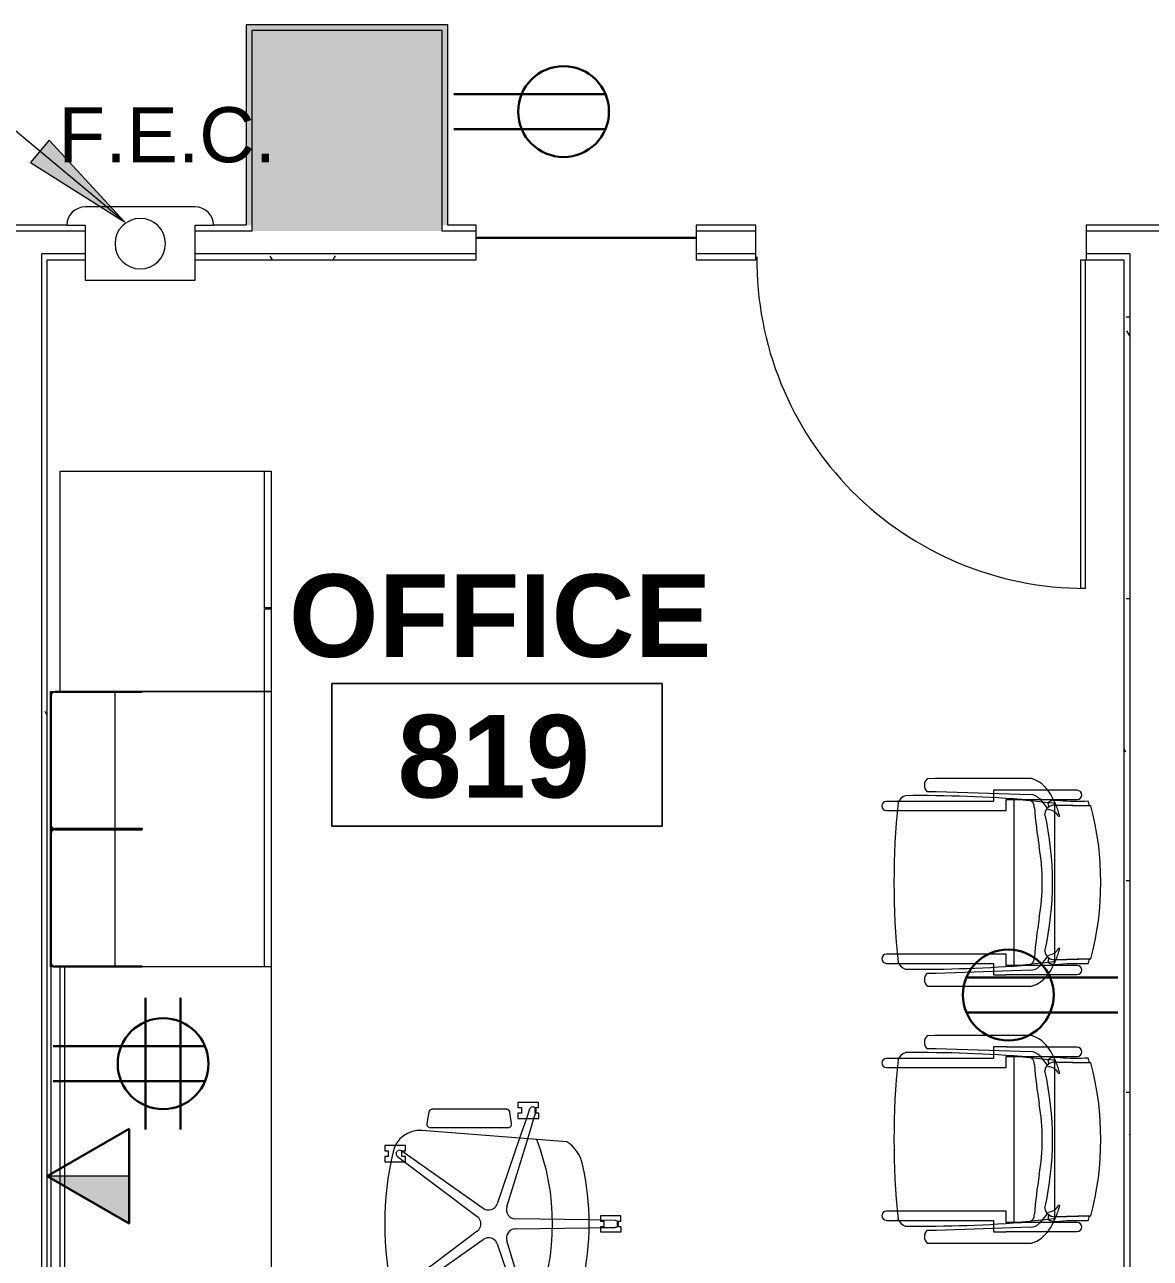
# Model space of a CAD drawing. Header units: inches. Extents: x 240 to 2120, y -1901 to 112.
# Drawn here: x 617.2 to 739.9, y -448.2 to -313.8 of the extents above; entities that cross this region are included whole.
import ezdxf

# ---------------------------------------------------------------- set-up
doc = ezdxf.new("R2010")
doc.units = ezdxf.units.IN
doc.header["$MEASUREMENT"] = 0
for name, color, linetype, lineweight in [('A-ANNO-KEYN', 231, 'Continuous', 9), ('A-ANNO-NOTE', 131, 'Continuous', 13), ('A-AREA-IDEN', 2, 'Continuous', 9), ('A-DOOR', 31, 'Continuous', 13), ('A-GLAZ', 151, 'Continuous', 13), ('A-WALL', 113, 'Continuous', 13), ('A-WALL-PATT', 111, 'Continuous', 13), ('I-FURN', 30, 'Continuous', 9), ('I-FURN-PNLS', 30, 'Continuous', 9), ('I-WALL', 2, 'Continuous', 13), ('Q-SPCQ', 91, 'Continuous', 9)]:
    doc.layers.add(name, color=color, linetype=linetype, lineweight=lineweight)
doc.styles.add('Arial_1', font='arial.ttf', dxfattribs={"height": 6})
doc.styles.add('Swis721 Lt BT_B', font='', dxfattribs={"height": 9})
doc.styles.get('Swis721 Lt BT_B').set_extended_font_data('Swis721 Lt BT', bold=True)
pattern_1 = [(0, (0, 0), (30.72, 7.68), [1.267, -21.773, 1.267, -21.773, -122.88]), (0, (0, 0), (30.72, 7.68), [-46.08, 1.267, -44.813, 1.267, -21.773, -53.76]), (0, (0, 0), (30.72, 7.68), [-115.2, 1.267, -14.093, 1.267, -37.133]), (120, (11.52, 3.84), (-22.011075, 22.7643), [1.267, -21.773, 1.267, -21.773, -122.88]), (120, (11.52, 3.84), (-22.011075, 22.7643), [-46.08, 1.267, -44.813, 1.267, -21.773, -53.76]), (120, (11.52, 3.84), (-22.011075, 22.7643), [-115.2, 1.267, -14.093, 1.267, -37.133]), (240, (15.36, 19.2), (-8.708925, -30.4443), [1.267, -21.773, 1.267, -21.773, -122.88]), (240, (15.36, 19.2), (-8.708925, -30.4443), [-46.08, 1.267, -44.813, 1.267, -21.773, -53.76]), (240, (15.36, 19.2), (-8.708925, -30.4443), [-115.2, 1.267, -14.093, 1.267, -37.133])]

# ---------------------------------------------------------------- blocks, each defined once
blk = doc.blocks.new('Single Glass Door - 36_ x 96_-5529912-FIRST FLOOR POWER _ SIGNAL')
at = {"layer": 'A-DOOR', "lineweight": 20}
for p, q in [((17.40625, -1.875), (17.90625, -1.875)), ((17.40625, -37.6875), (17.40625, -1.875)), ((17.90625, -1.875), (17.90625, -37.6875)), ((17.90625, -37.6875), (17.40625, -37.6875))]:
    blk.add_line(p, q, dxfattribs=at)
at = {"layer": 'A-DOOR', "lineweight": 9}
blk.add_arc((17.90625, -1.875), 35.8125, 179.5, 270, dxfattribs=at)
blk = doc.blocks.new('Frameless opening with glazing - 24_ x 84_-5483389-FIRST FLOOR POWER _ SIGNAL')
at = {"layer": 'A-GLAZ', "lineweight": 30}
blk.add_line((-13.5, -0.5), (10.5, -0.5), dxfattribs=at)
blk = doc.blocks.new('F - EXECUTIVE DESK 4 - F - EXECUTIVE DESK 4-V26-FIRST FLOOR POWER _ SIGNAL')
at = {"layer": 'I-FURN'}
for p, q in [((-0.87, -24.87), (-0.87, -27.11)), ((-0.31, -24.87), (-0.87, -24.87)), ((-0.38, -25.5), (-0.4, -27.11)), ((-0.31, -25.24), (-0.31, -24.87)), ((0.31, -25.24), (-0.31, -25.24)), ((0.88, -24.86), (0.31, -24.86)), ((0.31, -24.86), (0.31, -25.24)), ((0.4, -27.11), (0.38, -25.5)), ((0.88, -27.11), (0.88, -24.86)), ((-0.31, -27.11), (-0.31, -26.74)), ((-0.31, -26.74), (0.31, -26.74)), ((0.31, -26.74), (0.31, -27.11)), ((-0.87, -27.11), (-0.31, -27.11)), ((-0.4, -27.11), (-0.42, -28.36)), ((0.31, -27.11), (0.88, -27.11)), ((0.42, -28.36), (0.4, -27.11)), ((-0.42, -28.36), (-0.55, -36.38)), ((0.55, -36.38), (0.42, -28.36)), ((-8.94, -30.77), (-10.16, -46.57)), ((10.16, -46.57), (8.94, -30.77)), ((-13.24, -33.85), (-13.24, -36.1)), ((-12.68, -33.85), (-13.24, -33.85)), ((-12.68, -34.22), (-12.68, -33.85)), ((-12.05, -34.22), (-12.68, -34.22)), ((-12.48, -34.84), (-11.49, -35.18)), ((-12.05, -34.18), (-12.25, -34.12)), ((-11.49, -33.84), (-12.05, -33.84)), ((-12.05, -33.84), (-12.05, -34.22)), ((-11.49, -34.36), (-12.01, -34.2)), ((-11.49, -36.1), (-11.49, -33.84)), ((-9.27, -35.04), (-11.49, -34.36)), ((11.49, -34.36), (9.27, -35.04)), ((11.49, -33.85), (11.49, -36.1)), ((12.05, -33.85), (11.49, -33.85)), ((12.01, -34.2), (11.49, -34.36)), ((11.49, -35.18), (12.48, -34.84)), ((12.05, -34.22), (12.05, -33.85)), ((12.25, -34.12), (12.05, -34.18)), ((12.68, -34.22), (12.05, -34.22)), ((13.24, -33.84), (12.68, -33.84)), ((12.68, -33.84), (12.68, -34.22)), ((13.24, -36.1), (13.24, -33.84)), ((-13.24, -36.1), (-12.68, -36.1)), ((-12.68, -36.1), (-12.68, -35.72)), ((-12.68, -35.72), (-12.05, -35.72)), ((-12.05, -35.72), (-12.05, -36.1)), ((-12.05, -36.1), (-11.49, -36.1)), ((-11.49, -35.18), (-9.34, -35.92)), ((-9.34, -35.92), (-2.18, -38.37)), ((-1.84, -37.32), (-9.27, -35.04)), ((9.27, -35.04), (1.84, -37.32)), ((2.18, -38.37), (9.34, -35.92)), ((9.34, -35.92), (11.49, -35.18)), ((11.49, -36.1), (12.05, -36.1)), ((12.05, -36.1), (12.05, -35.72)), ((12.05, -35.72), (12.68, -35.72)), ((12.68, -35.72), (12.68, -36.1)), ((12.68, -36.1), (13.24, -36.1)), ((-12.48, -37.34), (-12.48, -45.45)), ((-10.93, -36.8), (-12.16, -36.97)), ((-10.5, -45.67), (-10.5, -37.17)), ((10.5, -45.67), (10.5, -37.17)), ((10.93, -36.8), (12.16, -36.97)), ((12.48, -37.34), (12.48, -45.45)), ((-1.69, -39.89), (-7.92, -48.75)), ((7.92, -48.75), (1.69, -39.89)), ((-6.77, -48.48), (-0.8, -40.54)), ((0.8, -40.54), (6.77, -48.48)), ((-12.17, -45.82), (-10.94, -46.04)), ((12.17, -45.82), (10.94, -46.04)), ((-8.52, -48.38), (-8.52, -49.48)), ((-7.95, -48.38), (-8.52, -48.38)), ((-7.95, -48.75), (-7.95, -48.38)), ((-6.77, -48.38), (-7.33, -48.38)), ((-7.33, -48.38), (-7.33, -48.75)), ((-6.77, -49.91), (-6.77, -48.38)), ((6.77, -48.38), (6.77, -49.91)), ((7.33, -48.38), (6.77, -48.38)), ((7.33, -48.75), (7.33, -48.38)), ((8.52, -48.38), (7.95, -48.38)), ((7.95, -48.38), (7.95, -48.75)), ((8.52, -49.48), (8.52, -48.38)), ((-8.52, -49.48), (-8.52, -50.63)), ((-7.33, -48.75), (-7.95, -48.75)), ((-7.33, -49.23), (-6.77, -48.48)), ((6.77, -48.48), (7.33, -49.23)), ((7.95, -48.75), (7.33, -48.75)), ((8.52, -50.63), (8.52, -49.48)), ((-8.52, -50.63), (-7.95, -50.63)), ((-7.95, -50.63), (-7.95, -50.25)), ((-7.95, -50.25), (-7.33, -50.25)), ((-7.33, -50.25), (-7.33, -50.63)), ((-7.33, -50.63), (-6.77, -50.63)), ((-6.77, -50.63), (-6.77, -49.91)), ((6.77, -49.91), (6.77, -50.63)), ((6.77, -50.63), (7.33, -50.63)), ((7.33, -50.63), (7.33, -50.25)), ((7.33, -50.25), (7.95, -50.25)), ((7.95, -50.25), (7.95, -50.63)), ((7.95, -50.63), (8.52, -50.63)), ((-58, -77.06), (-58, -86)), ((-57.94, -77.06), (-58, -77.06)), ((-58, -77.06), (-57.94, -77.06)), ((-58, -86), (-58, -77.06)), ((-57.94, -86.56), (-57.94, -77.06)), ((-57.94, -77.06), (-57.94, -86.56)), ((-43, -77.06), (-43.06, -77.06)), ((-43.06, -77.06), (-43.06, -86.56)), ((-43.06, -86.56), (-43.06, -77.06)), ((-43.06, -77.06), (-43, -77.06)), ((-43, -77.06), (-43, -86.56)), ((-42.94, -77.06), (-43, -77.06)), ((-43, -77.06), (-42.94, -77.06)), ((-43, -86.56), (-43, -77.06)), ((-43, -86.56), (-43, -77.06)), ((-43, -77.06), (-43, -86.56)), ((-42.94, -86.56), (-42.94, -77.06)), ((-42.94, -77.06), (-42.94, -86.56)), ((-28, -77.06), (-28.06, -77.06)), ((-28.06, -77.06), (-28.06, -86.56)), ((-28.06, -86.56), (-28.06, -77.06)), ((-28.06, -77.06), (-28, -77.06)), ((-28, -86.56), (-28, -77.06)), ((-28, -77.06), (-28, -86.56)), ((-58, -86), (-58, -86.56)), ((-58, -86.56), (-58, -86)), ((-43.5, -87), (-57.5, -87)), ((-57.5, -87), (-43.5, -87)), ((-57.5, -87.06), (-43.5, -87.06)), ((-43.5, -87.06), (-57.5, -87.06)), ((-28.5, -87), (-42.5, -87)), ((-42.5, -87), (-28.5, -87)), ((-42.5, -87.06), (-28.5, -87.06)), ((-28.5, -87.06), (-42.5, -87.06))]:
    blk.add_line(p, q, dxfattribs=at)
for centre, radius, start, end in [((0, -25.5), 0.377, 150, 180), ((0, -25.5), 0.377, 135.7143, 146.4418), ((0, -25.5), 0.377, 45, 135), ((0, -25.5), 0.377, 360, 30), ((-5.62, -32.91), 3.95, 102.6919, 147.3081), ((0, -57.86), 29.53, 77.3081, 102.6919), ((5.62, -32.91), 3.95, 32.6919, 77.3081), ((0, -57.72), 25.39, 68.7648, 111.2352), ((-12.36, -34.48), 0.377, 147, 207), ((-12.36, -34.48), 0.377, 135.4685, 146.0849), ((-12.36, -34.48), 0.377, 213.3586, 252), ((-12.36, -34.48), 0.377, 72, 132), ((12.36, -34.48), 0.377, 48, 108), ((12.36, -34.48), 0.377, 288, 326.6414), ((12.36, -34.48), 0.377, 333, 33), ((-12.1, -37.34), 0.375, 98, 180), ((-10.87, -37.17), 0.375, 0, 98), ((-1.55, -36.37), 1, 252.9088, 306), ((-1.55, -36.37), 1, 306, 359.0912), ((1.55, -36.37), 1, 180.9088, 234), ((1.55, -36.37), 1, 234, 287.0912), ((10.87, -37.17), 0.375, 82, 180), ((12.1, -37.34), 0.375, 0, 82), ((-2.51, -39.31), 1, 44.5456, 71.0912), ((-2.51, -39.31), 1, 18, 42.0341), ((2.51, -39.31), 1, 137.9659, 162), ((2.51, -39.31), 1, 108.9088, 135.4544), ((-2.51, -39.31), 1, 324.9088, 18), ((0, -41.14), 1, 90, 143.0912), ((0, -41.14), 1, 36.9088, 90), ((2.51, -39.31), 1, 162, 215.0912), ((-12.1, -45.45), 0.375, 180, 260), ((-10.87, -45.67), 0.375, 260, 0), ((10.87, -45.67), 0.375, 180, 280), ((12.1, -45.45), 0.375, 280, 0), ((-7.17, -46.8), 3, 175.5851, 256.8074), ((7.17, -46.8), 3, 283.1926, 4.4149), ((-7.64, -49.02), 0.377, 146.3254, 213.3715), ((-7.64, -49.02), 0.377, 219, 277.2472), ((0, -16.2), 34.43, 256.8074, 283.1926), ((-7.64, -49.02), 0.377, 279, 324), ((7.64, -49.02), 0.377, 216, 276), ((7.64, -49.02), 0.377, 277.2408, 321), ((7.64, -49.02), 0.377, 326.6285, 33.6746), ((-57.5, -86.56), 0.5, 180, 270), ((-57.5, -86.56), 0.5, 180, 208.2721), ((-57.5, -86.56), 0.438, 180, 270), ((-57.5, -86.56), 0.438, 180, 270), ((-57.5, -86.56), 0.5, 210, 240), ((-57.5, -86.56), 0.5, 241.3475, 255), ((-57.5, -86.56), 0.5, 255, 268.2148), ((-43.5, -86.56), 0.5, 270, 0), ((-43.5, -86.56), 0.438, 270, 0), ((-43.5, -86.56), 0.437, 270, 0), ((-43.5, -86.56), 0.5, 270, 298.4007), ((-43.5, -86.56), 0.5, 300, 330), ((-43.5, -86.56), 0.5, 331.7279, 0), ((-42.5, -86.56), 0.5, 180, 270), ((-42.5, -86.56), 0.5, 180, 208.2721), ((-42.5, -86.56), 0.438, 180, 270), ((-42.5, -86.56), 0.438, 180, 270), ((-42.5, -86.56), 0.5, 210, 240), ((-42.5, -86.56), 0.5, 241.3475, 268.2148), ((-28.5, -86.56), 0.5, 270, 0), ((-28.5, -86.56), 0.438, 270, 0), ((-28.5, -86.56), 0.437, 270, 0), ((-28.5, -86.56), 0.5, 270, 298.4007), ((-28.5, -86.56), 0.5, 300, 330), ((-28.5, -86.56), 0.5, 331.7279, 0)]:
    blk.add_arc(centre, radius, start, end, dxfattribs=at)
at = {"layer": 'I-FURN-PNLS'}
for p, q in [((-82, -63), (-58, -63)), ((-82, -86), (-82, -63)), ((-82, -63), (-67.12, -63)), ((-82, -63.75), (-82, -63)), ((-82, -63), (-67.12, -63)), ((-82, -63.75), (-82, -63)), ((-82, -63), (-67.12, -63)), ((-82, -63.75), (-82, -63)), ((-67.12, -63), (-67.12, -63.75)), ((-67.12, -63), (-67.12, -63.75)), ((-67.12, -63), (-67.12, -63.75)), ((-67, -63), (-58, -63)), ((-67, -63.75), (-67, -63)), ((-58, -63), (-58, -86)), ((-58, -63), (-58, -63.75)), ((-58, -63), (-28, -63)), ((-58, -63.75), (-58, -63)), ((-58, -63), (-28, -63)), ((-58, -63.75), (-58, -63)), ((-58, -63), (-28, -63)), ((-58, -63.75), (-58, -63)), ((-58, -63), (31.81, -63)), ((-58, -77.06), (-58, -63)), ((-28, -63), (-28, -63.75)), ((-28, -63), (-28, -63.75)), ((-28, -63), (-28, -63.75)), ((-67.12, -63.75), (-82, -63.75)), ((-67.12, -63.75), (-82, -63.75)), ((-67.12, -63.75), (-82, -63.75)), ((-58, -63.75), (-67, -63.75)), ((-58, -77.06), (-58, -63.75)), ((-28, -63.75), (-58, -63.75)), ((-28, -63.75), (-58, -63.75)), ((-28, -63.75), (-28, -77.06)), ((-58, -77.06), (-57.94, -77.06)), ((-58, -86), (-58, -77.06)), ((-58, -80), (-58, -77.06)), ((-58, -86), (-58, -77.06)), ((-57.94, -77.06), (-57.94, -87)), ((-43.06, -77.06), (-43, -77.06)), ((-43.06, -87), (-43.06, -77.06)), ((-43, -77.06), (-42.94, -77.06)), ((-43, -87.06), (-43, -77.06)), ((-43, -77.06), (-43, -87.06)), ((-42.94, -77.06), (-42.94, -87)), ((-28.06, -77.06), (-28, -77.06)), ((-28.06, -87), (-28.06, -77.06)), ((-28, -77.06), (-28, -87.06)), ((-28, -77.06), (-28, -80)), ((-43.06, -80), (-57.94, -80)), ((-28.06, -80), (-42.94, -80)), ((-58, -86), (-82, -86)), ((-58, -87.06), (-58, -86)), ((-58, -86.56), (-58, -86)), ((-28, -85.53), (31.81, -85.53)), ((-28, -86), (-28, -85.53)), ((31.81, -86), (-28, -86)), ((-58, -87), (-58, -86.56)), ((-57.74, -87), (-58, -87)), ((-43, -87.06), (-58, -87.06)), ((-57.94, -87), (-43.06, -87)), ((-57.67, -87), (-57.74, -87)), ((-57.62, -87), (-57.67, -87)), ((-57.5, -87), (-57.59, -87)), ((-43.5, -87), (-57.5, -87)), ((-43.41, -87), (-43.5, -87)), ((-43.33, -87), (-43.38, -87)), ((-43.26, -87), (-43.33, -87)), ((-42.74, -87), (-43.26, -87)), ((-28, -87.06), (-43, -87.06)), ((-42.94, -87), (-28.06, -87)), ((-42.67, -87), (-42.74, -87)), ((-42.62, -87), (-42.67, -87)), ((-42.5, -87), (-42.59, -87)), ((-28.5, -87), (-42.5, -87)), ((-28.41, -87), (-28.5, -87)), ((-28.33, -87), (-28.38, -87)), ((-28.26, -87), (-28.33, -87)), ((-28, -87), (-28.26, -87)), ((31.81, -87), (-28, -87))]:
    blk.add_line(p, q, dxfattribs=at)
blk = doc.blocks.new('F-Haworth_Chair_X99-Seminar - X99 Seminar Chair with Glides-V35-FIRST FLOOR POWER _ SIGNAL')
at = {"layer": 'I-FURN'}
for p, q in [((-8.34, 11.52), (-8.42, 7.57)), ((-8.42, 7.57), (-8.34, 11.37)), ((8.42, 7.57), (8.34, 11.52)), ((8.34, 11.37), (8.42, 7.57)), ((-10.04, 10.02), (-10.04, 6.81)), ((-9.04, 7.4), (-9.04, 10.02)), ((9.04, 10.02), (9.04, 7.4)), ((10.04, 6.81), (10.04, 10.02)), ((-7.18, 7.99), (-7.21, 8.13)), ((7.21, 8.13), (7.18, 7.99)), ((-10.04, 6.81), (-10.04, 5)), ((-9.13, 5.92), (-8.07, 6.77)), ((-9.04, 5.99), (-9.04, 7.4)), ((-8.68, 6.87), (-8.75, 6.22)), ((-8.62, 7.4), (-8.68, 6.87)), ((-8.6, 7.6), (-8.62, 7.43)), ((-8.61, 6.81), (-8.23, 6.95)), ((-8.49, 7.6), (-8.56, 7.6)), ((-7.65, 7.6), (-8.4, 7.6)), ((-8.03, 6.81), (-7.95, 6.87)), ((7.65, 7.6), (-7.65, 7.6)), ((8.4, 7.6), (7.65, 7.6)), ((7.95, 6.87), (8.03, 6.81)), ((8.07, 6.77), (9.13, 5.92)), ((8.23, 6.95), (8.61, 6.81)), ((8.56, 7.6), (8.49, 7.6)), ((8.6, 7.6), (8.56, 7.6)), ((8.62, 7.43), (8.6, 7.6)), ((8.68, 6.87), (8.62, 7.42)), ((8.75, 6.22), (8.68, 6.87)), ((9.04, 7.4), (9.04, 5.99)), ((10.04, 5), (10.04, 6.81)), ((-9.04, 3.62), (-9.04, 5.99)), ((-8.75, 6.22), (-8.88, 4.99)), ((8.88, 4.99), (8.75, 6.22)), ((9.04, 5.99), (9.04, 3.62)), ((-11.32, 5.06), (-11.32, -5.48)), ((-10.04, 4.99), (-10.04, 2.27)), ((-9.92, -5.36), (-9.57, 4.97)), ((-8.9, 4.8), (-9.07, 3.2)), ((-8.88, 4.99), (-8.89, 4.91)), ((8.89, 4.91), (8.88, 4.99)), ((9.07, 3.2), (8.9, 4.8)), ((9.57, 4.97), (9.92, -5.36)), ((10.04, 2.27), (10.04, 4.99)), ((11.32, -5.48), (11.32, 5.06)), ((-9.07, 3.2), (-9.07, 3.12)), ((-9.07, 3.12), (9.07, 3.12)), ((-9.04, 3.43), (-9.04, 3.62)), ((-9.04, 3.12), (-9.04, 3.43)), ((-9.04, 2.27), (-9.04, 3.12)), ((9.04, 3.62), (9.04, 3.43)), ((9.04, 3.43), (9.04, 3.12)), ((9.04, 3.12), (9.04, 2.27)), ((9.07, 3.12), (9.07, 3.2)), ((-10.04, 2.27), (-10.07, 2.27)), ((-10.07, 2.27), (-10.07, 0.89)), ((-7.83, 2.27), (-9.04, 2.27)), ((-7.83, -9.57), (-7.83, 2.27)), ((9.04, 2.27), (7.83, 2.27)), ((7.83, 2.27), (7.83, -9.57)), ((10.07, 2.27), (10.04, 2.27)), ((10.07, 0.89), (10.07, 2.27)), ((-10.07, 0.89), (-9.71, 0.89)), ((-9.71, 0.89), (-9.2, 0.89)), ((-9.2, 0.89), (-8.82, 0.89)), ((-8.82, 0.89), (-8.82, -9.44)), ((8.82, 0.89), (9.2, 0.89)), ((8.82, -9.44), (8.82, 0.89)), ((9.2, 0.89), (9.71, 0.89)), ((9.71, 0.89), (10.07, 0.89)), ((-9.92, -6.36), (-9.92, -5.36)), ((9.92, -5.36), (9.92, -6.36)), ((-11.32, -5.48), (-11.3, -6.32)), ((11.3, -6.32), (11.32, -5.48)), ((-8.82, -9.44), (-8.82, -10.78)), ((-7.83, -10.78), (-7.83, -9.57)), ((7.83, -9.57), (7.83, -10.78)), ((8.82, -10.78), (8.82, -9.44))]:
    blk.add_line(p, q, dxfattribs=at)
for centre, radius, start, end in [((0, -20.29), 32.89, 75.3075, 104.696), ((-36.06, 10.03), 27.2, 355.9857, 2.5118), ((0, -20.73), 33.17, 104.5766, 105.5522), ((0, -20.73), 33.17, 74.4478, 75.4234), ((36.06, 10.03), 27.2, 177.4882, 184.0143), ((-9.54, 10.02), 0.498, 360, 180), ((9.54, 10.02), 0.498, 360, 180), ((-5.2, 7.86), 3.74, 175.9857, 189.9064), ((-4.71, -1.15), 9.61, 105.0666, 112.7369), ((4.71, -1.15), 9.61, 67.2631, 74.9334), ((5.2, 7.86), 3.74, 350.0936, 4.0143), ((-7.87, 3.92), 3.63, 121.9522, 161.8211), ((-4.71, -1.15), 9.61, 116.0036, 121.9522), ((-4.71, -1.15), 9.61, 113.5094, 116.0036), ((-8.28, 7.33), 0.613, 189.9064, 237.4573), ((-4.71, -1.15), 9.61, 112.927, 113.3607), ((-7.37, 7.55), 1.05, 178.8214, 214.7998), ((-7.37, 7.55), 1.05, 178.8214, 264.0446), ((-6.55, 6.76), 1.38, 147.5752, 174.9122), ((-6.55, 6.76), 1.38, 117.0503, 145.9813), ((0, -26.49), 33.83, 77.2285, 102.7715), ((6.55, 6.76), 1.38, 34.0187, 62.9497), ((7.37, 7.55), 1.05, 275.9554, 1.1786), ((6.55, 6.76), 1.38, 5.0878, 32.4248), ((7.37, 7.55), 1.05, 325.2002, 1.1786), ((4.71, -1.15), 9.61, 66.6393, 67.073), ((4.71, -1.15), 9.61, 63.9964, 66.4906), ((8.28, 7.33), 0.613, 302.5427, 350.0936), ((4.71, -1.15), 9.61, 58.0478, 63.9964), ((7.87, 3.92), 3.63, 18.1789, 58.0478), ((-8.18, 4.9), 1.39, 132.8922, 177.1987), ((-11.32, 48.08), 42.84, 274.2301, 280.0233), ((0, -15.97), 22.19, 79.9767, 100.0233), ((11.32, 48.08), 42.84, 259.9767, 265.7699), ((8.18, 4.9), 1.39, 2.8013, 47.1078), ((144.06, -7.32), 153.52, 175.4787, 180.5251), ((-8.24, 4.59), 0.763, 84.2338, 165.7662), ((8.24, 4.59), 0.763, 14.2338, 95.7662), ((-144.06, -7.32), 153.52, 359.4749, 4.5213), ((-10.58, -5.68), 0.956, 221.8901, 314.1099), ((10.58, -5.68), 0.956, 225.8901, 318.1099), ((-8.21, -8.28), 1.31, 200.0433, 249.9567), ((8.21, -8.28), 1.31, 290.0433, 339.9567), ((0, 75.01), 84.96, 264.1475, 275.8525), ((-8.32, -10.78), 0.495, 180, 360), ((8.32, -10.78), 0.495, 180, 360)]:
    blk.add_arc(centre, radius, start, end, dxfattribs=at)
blk = doc.blocks.new('F-Haworth_Chair_X99-Seminar - X99 Seminar Chair with Glides-V36-FIRST FLOOR POWER _ SIGNAL')
at = {"layer": 'I-FURN'}
for p, q in [((-8.34, 11.52), (-8.42, 7.57)), ((-8.42, 7.57), (-8.34, 11.37)), ((8.42, 7.57), (8.34, 11.52)), ((8.34, 11.37), (8.42, 7.57)), ((-10.04, 10.02), (-10.04, 6.81)), ((-9.04, 7.4), (-9.04, 10.02)), ((9.04, 10.02), (9.04, 7.4)), ((10.04, 6.81), (10.04, 10.02)), ((-7.18, 7.99), (-7.21, 8.13)), ((7.21, 8.13), (7.18, 7.99)), ((-10.04, 6.81), (-10.04, 5)), ((-9.13, 5.92), (-8.07, 6.77)), ((-9.04, 5.99), (-9.04, 7.4)), ((-8.68, 6.87), (-8.75, 6.22)), ((-8.62, 7.4), (-8.68, 6.87)), ((-8.6, 7.6), (-8.62, 7.43)), ((-8.61, 6.81), (-8.23, 6.95)), ((-8.49, 7.6), (-8.56, 7.6)), ((-7.65, 7.6), (-8.4, 7.6)), ((-8.03, 6.81), (-7.95, 6.87)), ((7.65, 7.6), (-7.65, 7.6)), ((8.4, 7.6), (7.65, 7.6)), ((7.95, 6.87), (8.03, 6.81)), ((8.07, 6.77), (9.13, 5.92)), ((8.23, 6.95), (8.61, 6.81)), ((8.56, 7.6), (8.49, 7.6)), ((8.62, 7.43), (8.6, 7.6)), ((8.68, 6.87), (8.62, 7.4)), ((8.75, 6.22), (8.68, 6.87)), ((9.04, 7.4), (9.04, 5.99)), ((10.04, 5), (10.04, 6.81)), ((-9.04, 3.62), (-9.04, 5.99)), ((-8.75, 6.22), (-8.88, 4.99)), ((8.88, 4.99), (8.75, 6.22)), ((9.04, 5.99), (9.04, 3.62)), ((-11.32, 5.06), (-11.32, -5.48)), ((-10.04, 4.99), (-10.04, 2.27)), ((-9.92, -5.36), (-9.57, 4.97)), ((-8.9, 4.8), (-9.07, 3.2)), ((-8.88, 4.99), (-8.89, 4.91)), ((8.89, 4.91), (8.88, 4.99)), ((9.07, 3.2), (8.9, 4.8)), ((9.57, 4.97), (9.92, -5.36)), ((10.04, 2.27), (10.04, 4.99)), ((11.32, -5.48), (11.32, 5.06)), ((-9.07, 3.2), (-9.07, 3.12)), ((-9.07, 3.12), (9.07, 3.12)), ((-9.04, 3.43), (-9.04, 3.62)), ((-9.04, 3.12), (-9.04, 3.43)), ((-9.04, 2.27), (-9.04, 3.12)), ((9.04, 3.62), (9.04, 3.43)), ((9.04, 3.43), (9.04, 3.12)), ((9.04, 3.12), (9.04, 2.27)), ((9.07, 3.12), (9.07, 3.2)), ((-10.04, 2.27), (-10.07, 2.27)), ((-10.07, 2.27), (-10.07, 0.89)), ((-7.83, 2.27), (-9.04, 2.27)), ((-7.83, -9.57), (-7.83, 2.27)), ((9.04, 2.27), (7.83, 2.27)), ((7.83, 2.27), (7.83, -9.57)), ((10.07, 2.27), (10.04, 2.27)), ((10.07, 0.89), (10.07, 2.27)), ((-10.07, 0.89), (-9.71, 0.89)), ((-9.71, 0.89), (-9.2, 0.89)), ((-9.2, 0.89), (-8.82, 0.89)), ((-8.82, 0.89), (-8.82, -9.44)), ((8.82, 0.89), (9.2, 0.89)), ((8.82, -9.44), (8.82, 0.89)), ((9.2, 0.89), (9.71, 0.89)), ((9.71, 0.89), (10.07, 0.89)), ((-9.92, -6.36), (-9.92, -5.36)), ((9.92, -5.36), (9.92, -6.36)), ((-11.32, -5.48), (-11.3, -6.32)), ((11.3, -6.32), (11.32, -5.48)), ((-8.82, -9.44), (-8.82, -10.78)), ((-7.83, -10.78), (-7.83, -9.57)), ((7.83, -9.57), (7.83, -10.78)), ((8.82, -10.78), (8.82, -9.44))]:
    blk.add_line(p, q, dxfattribs=at)
for centre, radius, start, end in [((0, -20.29), 32.89, 75.3075, 104.696), ((-36.06, 10.03), 27.2, 355.9857, 2.5118), ((0, -20.73), 33.17, 104.5766, 105.5522), ((0, -20.73), 33.17, 74.4478, 75.4234), ((36.06, 10.03), 27.2, 177.4882, 184.0143), ((-9.54, 10.02), 0.498, 360, 180), ((9.54, 10.02), 0.498, 360, 180), ((-5.2, 7.86), 3.74, 175.9857, 189.9064), ((-4.71, -1.15), 9.61, 105.0666, 112.7369), ((4.71, -1.15), 9.61, 67.2631, 74.9334), ((5.2, 7.86), 3.74, 350.0936, 4.0143), ((-7.87, 3.92), 3.63, 121.9522, 161.8211), ((-4.71, -1.15), 9.61, 116.0036, 121.9522), ((-4.71, -1.15), 9.61, 113.5094, 116.0036), ((-8.28, 7.33), 0.613, 189.9064, 237.4573), ((-4.71, -1.15), 9.61, 112.927, 113.3607), ((-7.37, 7.55), 1.05, 178.8214, 214.7998), ((-7.37, 7.55), 1.05, 178.8214, 264.0446), ((-6.55, 6.76), 1.38, 147.5752, 174.9122), ((-6.55, 6.76), 1.38, 117.0503, 145.9813), ((0, -26.49), 33.83, 77.2285, 102.7715), ((6.55, 6.76), 1.38, 34.0187, 62.9497), ((7.37, 7.55), 1.05, 275.9554, 1.1786), ((6.55, 6.76), 1.38, 5.0878, 32.4248), ((7.37, 7.55), 1.05, 325.2002, 1.1786), ((4.71, -1.15), 9.61, 66.6393, 67.073), ((4.71, -1.15), 9.61, 63.9964, 66.4906), ((8.28, 7.33), 0.613, 302.5427, 350.0936), ((4.71, -1.15), 9.61, 58.0478, 63.9964), ((7.87, 3.92), 3.63, 18.1789, 58.0478), ((-8.18, 4.9), 1.39, 132.8922, 177.1987), ((-11.32, 48.08), 42.84, 274.2301, 280.0233), ((0, -15.97), 22.19, 79.9767, 100.0233), ((11.32, 48.08), 42.84, 259.9767, 265.7699), ((8.18, 4.9), 1.39, 2.8013, 47.1078), ((144.06, -7.32), 153.52, 175.4787, 180.5251), ((-8.24, 4.59), 0.763, 84.2338, 165.7662), ((8.24, 4.59), 0.763, 14.2338, 95.7662), ((-144.06, -7.32), 153.52, 359.4749, 4.5213), ((-10.58, -5.68), 0.956, 221.8901, 314.1099), ((10.58, -5.68), 0.956, 225.8901, 318.1099), ((-8.21, -8.28), 1.31, 200.0433, 249.9567), ((8.21, -8.28), 1.31, 290.0433, 339.9567), ((0, 75.01), 84.96, 264.1475, 275.8525), ((-8.32, -10.78), 0.495, 180, 360), ((8.32, -10.78), 0.495, 180, 360)]:
    blk.add_arc(centre, radius, start, end, dxfattribs=at)
blk = doc.blocks.new('A-Recessed_Fire_Extinguisher_Cabinet - A-Recessed_Fire_Extinguisher_Cabinet-5489684-FIRST FLOOR POWER _ SIGNAL')
at = {"layer": 'Q-SPCQ'}
for p, q in [((6, 47.375), (-6, 47.375)), ((-8, 45.375), (-6, 45.375)), ((-6, 45.375), (-6, 39.375)), ((6, 39.375), (6, 45.375)), ((6, 45.375), (8, 45.375)), ((-6, 39.375), (6, 39.375))]:
    blk.add_line(p, q, dxfattribs=at)
for centre, radius, start, end in [((-6, 45.375), 2, 90, 180), ((6, 45.375), 2, 360, 90), ((0, 43.375), 2.75, 0, 180), ((0, 43.375), 2.75, 180, 360)]:
    blk.add_arc(centre, radius, start, end, dxfattribs=at)
blk = doc.blocks.new('Room Tag - Room Name and Number-3379422-FIRST FLOOR POWER _ SIGNAL')
at = {"layer": 'A-AREA-IDEN'}
for p, q in [((-0.1881, -0.1636), (-0.1881, -0.0018)), ((-0.1881, -0.0018), (0.1869, -0.0018)), ((0.1869, -0.0018), (-0.1881, -0.0018)), ((-0.1881, -0.0018), (-0.1881, -0.1636)), ((0.1869, -0.0018), (0.1869, -0.1636)), ((0.1869, -0.1636), (0.1869, -0.0018)), ((0.1869, -0.1636), (-0.1881, -0.1636)), ((-0.1881, -0.1636), (0.1869, -0.1636))]:
    blk.add_line(p, q, dxfattribs=at)

msp = doc.modelspace()

# ---------------------------------------------------------------- hatches: boundary and pattern name
at = {"layer": 'A-ANNO-KEYN'}
msp.add_hatch(color=256, dxfattribs=at).paths.add_polyline_path([(628.11, -335.25), (619.91, -326.35), (617.88, -328.78)], flags=0)
at = {"layer": 'A-ANNO-NOTE', "lineweight": 9}
msp.add_hatch(color=256, dxfattribs=at).paths.add_polyline_path([(628.63, -444.38), (628.63, -439.22), (619.7, -439.22)], flags=0)
at = {"layer": 'A-WALL'}
msp.add_hatch(color=250, dxfattribs=at).paths.add_polyline_path([(648.95, -336.24), (662.74, -336.24), (662.74, -314.38), (641.99, -314.38), (641.99, -336.24)], flags=0)
at = {"layer": 'A-WALL-PATT'}
msp.add_hatch(color=250, dxfattribs=at).paths.add_polyline_path([(641.99, -335.62), (641.99, -314.38), (662.74, -314.38), (662.74, -335.62), (663.36, -335.62), (663.36, -313.76), (641.36, -313.76), (641.36, -335.62)], flags=0)
at = {"layer": 'A-WALL-PATT', "lineweight": 9}
h = msp.add_hatch(dxfattribs=at)
h.set_pattern_fill('FP_1', color=256, style=0, pattern_type=2)
h.set_pattern_definition(pattern_1)
h.paths.add_polyline_path([(619.7, -506.41), (619.7, -338.74), (619.08, -338.74), (619.08, -506.41)], flags=0)
h.paths.add_polyline_path([(619.08, -336.24), (619.7, -336.24), (619.7, -335.62), (619.08, -335.62)], flags=0)
h = msp.add_hatch(dxfattribs=at)
h.set_pattern_fill('FP_1', color=256, style=0, pattern_type=2)
h.set_pattern_definition(pattern_1)
h.paths.add_polyline_path([(637.76, -336.24), (641.99, -336.24), (641.99, -335.62), (635.83, -335.62), (635.83, -336.24), (637.56, -336.24)], flags=0)
h.paths.add_polyline_path([(690.45, -336.24), (696.95, -336.24), (696.95, -335.62), (690.45, -335.62)], flags=0)
h.paths.add_polyline_path([(619.7, -336.24), (623.83, -336.24), (623.83, -335.62), (619.7, -335.62)], flags=0)
h.paths.add_polyline_path([(666.45, -336.24), (666.45, -335.62), (662.74, -335.62), (662.74, -336.24), (663.36, -336.24)], flags=0)
h.paths.add_polyline_path([(737.07, -336.24), (740.85, -336.24), (740.82, -335.62), (732.95, -335.62), (732.95, -336.24)], flags=0)
h = msp.add_hatch(dxfattribs=at)
h.set_pattern_fill('FP_1', color=256, style=0, pattern_type=2)
h.set_pattern_definition(pattern_1)
h.paths.add_polyline_path([(619.7, -339.37), (623.83, -339.37), (623.83, -338.74), (619.7, -338.74)], flags=0)
h.paths.add_polyline_path([(641.99, -339.37), (666.45, -339.37), (666.45, -338.74), (635.83, -338.74), (635.83, -339.37)], flags=0)
h.paths.add_polyline_path([(690.45, -339.37), (696.95, -339.37), (696.95, -338.74), (690.45, -338.74)], flags=0)
h.paths.add_polyline_path([(732.95, -339.37), (737.7, -339.37), (737.7, -338.74), (732.95, -338.74)], flags=0)
h.paths.add_polyline_path([(740.82, -339.37), (740.85, -339.37), (740.82, -338.74), (740.2, -338.74), (740.2, -339.37)], flags=0)
h = msp.add_hatch(dxfattribs=at)
h.set_pattern_fill('FP_1', color=256, style=0, pattern_type=2)
h.set_pattern_definition(pattern_1)
h.paths.add_polyline_path([(737.7, -506.42), (737.7, -339.37), (737.07, -339.37), (737.07, -506.42)], flags=0)

# ---------------------------------------------------------------- linework, layer by layer
at = {"layer": 'A-ANNO-KEYN'}
for p, q in [((628.11, -335.25), (613.35, -322.94)), ((619.91, -326.35), (617.88, -328.78)), ((628.11, -335.25), (619.91, -326.35)), ((617.88, -328.78), (628.11, -335.25))]:
    msp.add_line(p, q, dxfattribs=at)
at = {"layer": 'A-ANNO-NOTE', "lineweight": 30}
for p, q in [((664.01, -321.32), (680.54, -321.32)), ((664.01, -325.15), (680.54, -325.15)), ((736.42, -417.57), (719.9, -417.57)), ((630.4, -419.79), (630.4, -434.14)), ((634.23, -419.79), (634.23, -434.14)), ((736.42, -421.4), (719.9, -421.4)), ((620.35, -425.05), (636.88, -425.05)), ((620.35, -428.88), (636.88, -428.88)), ((619.7, -439.22), (628.63, -434.07)), ((628.63, -434.07), (628.63, -444.38)), ((619.7, -439.22), (628.63, -444.38))]:
    msp.add_line(p, q, dxfattribs=at)
at = {"layer": 'A-ANNO-NOTE', "lineweight": 9}
for p, q in [((619.7, -439.22), (628.63, -444.38)), ((628.63, -439.22), (619.7, -439.22)), ((628.63, -444.38), (628.63, -439.22))]:
    msp.add_line(p, q, dxfattribs=at)
at = {"layer": 'A-ANNO-NOTE', "lineweight": 30}
for centre in [(675.98, -323.23), (724.46, -419.48), (632.32, -426.97)]:
    msp.add_circle(centre, 4.95, dxfattribs=at)
at = {"layer": 'A-WALL', "color": 8, "lineweight": 20}
for p, q in [((663.36, -313.76), (641.36, -313.76)), ((641.36, -313.76), (641.36, -335.62)), ((663.36, -335.62), (663.36, -313.76))]:
    msp.add_line(p, q, dxfattribs=at)
at = {"layer": 'A-WALL', "color": 55}
for p, q in [((641.99, -314.38), (641.99, -335.62)), ((662.74, -314.38), (641.99, -314.38)), ((662.74, -335.62), (662.74, -314.38)), ((641.99, -335.62), (641.99, -336.24)), ((662.74, -336.24), (662.74, -335.62))]:
    msp.add_line(p, q, dxfattribs=at)
at = {"layer": 'A-WALL'}
for p, q in [((623.83, -336.24), (583.17, -336.24)), ((641.99, -336.24), (635.83, -336.24)), ((666.45, -336.24), (662.74, -336.24)), ((696.95, -336.24), (690.45, -336.24)), ((744.95, -336.24), (732.95, -336.24)), ((619.08, -338.74), (619.08, -505.79)), ((623.83, -338.74), (619.08, -338.74)), ((666.45, -338.74), (635.83, -338.74)), ((696.95, -338.74), (690.45, -338.74)), ((737.7, -338.74), (732.95, -338.74)), ((737.7, -338.74), (737.7, -506.42))]:
    msp.add_line(p, q, dxfattribs=at)
at = {"layer": 'I-WALL'}
for p, q in [((621.83, -335.62), (583.17, -335.62)), ((641.36, -335.62), (637.83, -335.62)), ((666.45, -335.62), (663.36, -335.62)), ((666.45, -339.37), (666.45, -335.62)), ((696.95, -335.62), (690.45, -335.62)), ((690.45, -335.62), (690.45, -339.37)), ((696.95, -339.37), (696.95, -335.62)), ((744.95, -335.62), (732.95, -335.62)), ((732.95, -335.62), (732.95, -339.37)), ((619.7, -506.41), (619.7, -339.37)), ((619.7, -339.37), (623.83, -339.37)), ((635.83, -339.37), (666.45, -339.37)), ((690.45, -339.37), (696.95, -339.37)), ((732.95, -339.37), (737.07, -339.37)), ((737.07, -339.37), (737.07, -506.42))]:
    msp.add_line(p, q, dxfattribs=at)

# ---------------------------------------------------------------- block references
at = {"layer": 'A-AREA-IDEN', "xscale": 95.99999999999994, "yscale": 95.99999999999994, "zscale": 95.99999999999994}
msp.add_blockref('Room Tag - Room Name and Number-3379422-FIRST FLOOR POWER _ SIGNAL', (668.77, -385.37), dxfattribs=at)
at = {"layer": 'A-DOOR'}
msp.add_blockref('Single Glass Door - 36_ x 96_-5529912-FIRST FLOOR POWER _ SIGNAL', (714.95, -337.49), dxfattribs=at)
at = {"layer": 'A-GLAZ', "rotation": 180}
msp.add_blockref('Frameless opening with glazing - 24_ x 84_-5483389-FIRST FLOOR POWER _ SIGNAL', (676.95, -337.49), dxfattribs=at)
at = {"layer": 'I-FURN'}
for name, p, rotation in [('F - EXECUTIVE DESK 4 - F - EXECUTIVE DESK 4-V26-FIRST FLOOR POWER _ SIGNAL', (707.11, -444.42), 270.0000000000003), ('F-Haworth_Chair_X99-Seminar - X99 Seminar Chair with Glides-V35-FIRST FLOOR POWER _ SIGNAL', (721.95, -407.22), 270.0000000004248), ('F-Haworth_Chair_X99-Seminar - X99 Seminar Chair with Glides-V36-FIRST FLOOR POWER _ SIGNAL', (721.95, -435.22), 270.0000000004248)]:
    msp.add_blockref(name, p, dxfattribs=dict(at, rotation=rotation))
at = {"layer": 'Q-SPCQ'}
msp.add_blockref('A-Recessed_Fire_Extinguisher_Cabinet - A-Recessed_Fire_Extinguisher_Cabinet-5489684-FIRST FLOOR POWER _ SIGNAL', (629.83, -380.99), dxfattribs=at)

# ---------------------------------------------------------------- texts
at = {"layer": 'A-ANNO-NOTE', "lineweight": 9, "insert": (620.89, -322.75), "char_height": 6, "width": 29.997, "attachment_point": 1, "style": 'Arial_1'}
msp.add_mtext('F.E.C.', dxfattribs=at)
at = {"layer": 'A-AREA-IDEN', "char_height": 9, "attachment_point": 1, "style": 'Swis721 Lt BT_B'}
for s, insert, width in [('OFFICE', (646.03, -373.65), 54.843), ('819', (657.88, -388.97), 25.452)]:
    msp.add_mtext(s, dxfattribs=dict(at, insert=insert, width=width))

doc.saveas('drawing.dxf')
